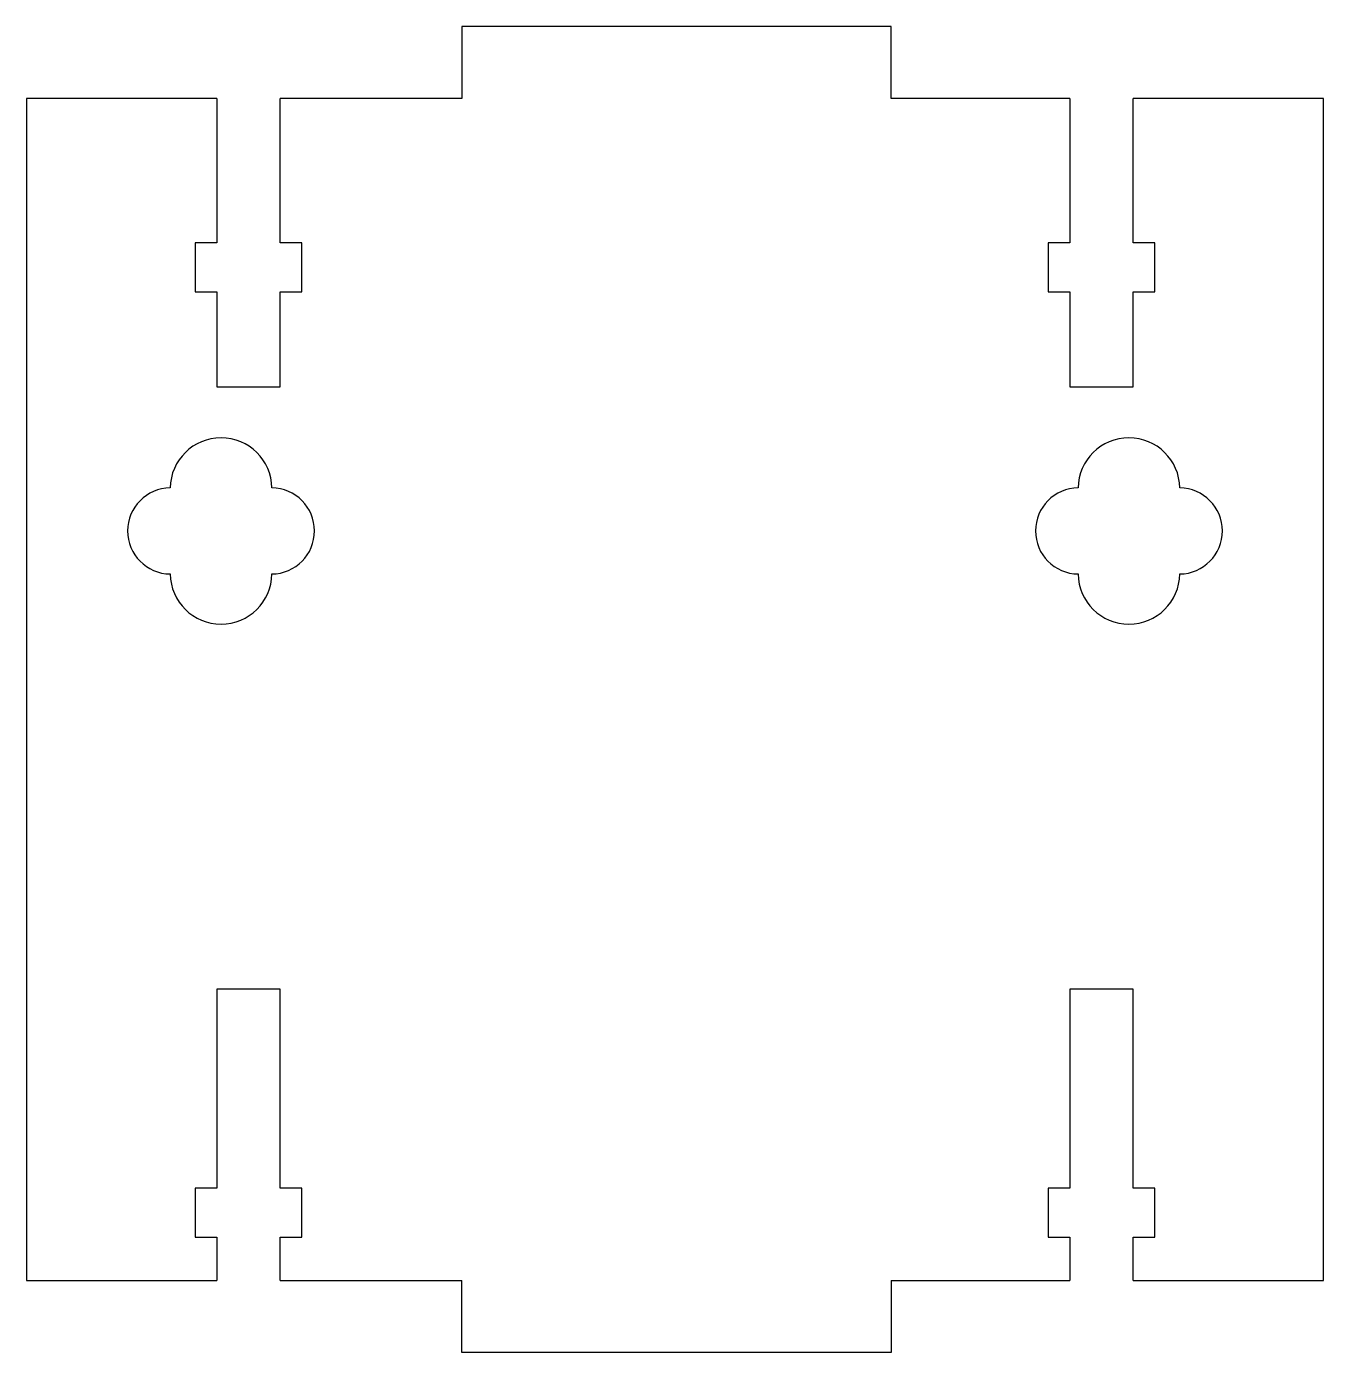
# Model space of a CAD drawing. Header units: millimetres. Extents: x -45 to 45, y -46 to 46.
import ezdxf

# ---------------------------------------------------------------- set-up
doc = ezdxf.new("R2010")
doc.units = ezdxf.units.MM

msp = doc.modelspace()

# ---------------------------------------------------------------- linework, layer by layer
at = {"color": 7, "linetype": 'Continuous', "lineweight": 25}
for p, q in [((-14.8, 46), (-14.8, 41)), ((15, 46), (-14.8, 46)), ((15, 41), (15, 46)), ((-31.8, 41), (-45, 41)), ((-45, 41), (-45, -41)), ((-31.8, 41), (-31.8, 31)), ((-27.4, 31), (-27.4, 41)), ((-14.8, 41), (-27.4, 41)), ((27.4, 41), (15, 41)), ((27.4, 41), (27.4, 31)), ((31.8, 31), (31.8, 41)), ((45, 41), (31.8, 41)), ((45, -41), (45, 41)), ((-31.8, 31), (-33.3, 31)), ((-33.3, 31), (-33.3, 27.6)), ((-25.9, 31), (-27.4, 31)), ((-25.9, 27.6), (-25.9, 31)), ((27.4, 31), (25.9, 31)), ((25.9, 31), (25.9, 27.6)), ((33.3, 31), (31.8, 31)), ((33.3, 27.6), (33.3, 31)), ((-33.3, 27.6), (-31.8, 27.6)), ((-31.8, 27.6), (-31.8, 21)), ((-27.4, 21), (-27.4, 27.6)), ((-27.4, 27.6), (-25.9, 27.6)), ((25.9, 27.6), (27.4, 27.6)), ((27.4, 27.6), (27.4, 21)), ((31.8, 21), (31.8, 27.6)), ((31.8, 27.6), (33.3, 27.6)), ((-31.8, 21), (-27.4, 21)), ((27.4, 21), (31.8, 21)), ((-27.4, -20.8), (-31.8, -20.8)), ((-31.8, -20.8), (-31.8, -34.6)), ((-27.4, -34.6), (-27.4, -20.8)), ((31.8, -20.8), (27.4, -20.8)), ((27.4, -20.8), (27.4, -34.6)), ((31.8, -34.6), (31.8, -20.8)), ((-31.8, -34.6), (-33.3, -34.6)), ((-33.3, -34.6), (-33.3, -38)), ((-25.9, -34.6), (-27.4, -34.6)), ((-25.9, -38), (-25.9, -34.6)), ((27.4, -34.6), (25.9, -34.6)), ((25.9, -34.6), (25.9, -38)), ((33.3, -34.6), (31.8, -34.6)), ((33.3, -38), (33.3, -34.6)), ((-33.3, -38), (-31.8, -38)), ((-31.8, -38), (-31.8, -41)), ((-27.4, -41), (-27.4, -38)), ((-27.4, -38), (-25.9, -38)), ((25.9, -38), (27.4, -38)), ((27.4, -38), (27.4, -41)), ((31.8, -41), (31.8, -38)), ((31.8, -38), (33.3, -38)), ((-45, -41), (-31.8, -41)), ((-27.4, -41), (-14.8, -41)), ((-14.8, -46), (-14.8, -41)), ((15, -41), (27.4, -41)), ((15, -41), (15, -46)), ((31.8, -41), (45, -41)), ((15, -46), (-14.8, -46))]:
    msp.add_line(p, q, dxfattribs=at)
for centre, radius, start, end in [((-31.5, 13.933), 3.531, 0.82964, 179.17036), ((31.5, 13.933), 3.531, 0.82964, 179.17036), ((-35, 11), 2.984, 90.57947, 269.42053), ((-28, 11), 2.984, 270.57947, 89.42053), ((28, 11), 2.984, 90.57947, 269.42053), ((35, 11), 2.984, 270.57947, 89.42053), ((-31.5, 8.067), 3.531, 180.82964, 359.17036), ((31.5, 8.067), 3.531, 180.82964, 359.17036)]:
    msp.add_arc(centre, radius, start, end, dxfattribs=at)

doc.saveas('drawing.dxf')
